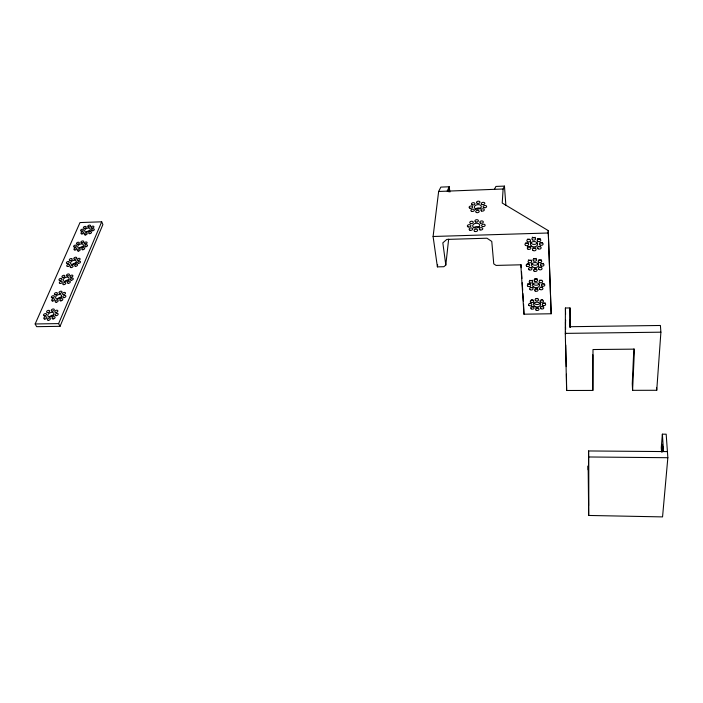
<?xml version="1.0" encoding="UTF-8"?>
<svg xmlns="http://www.w3.org/2000/svg" width="703" height="703" viewBox="0 0 703 703"><rect width="100%" height="100%" fill="white"/><g stroke="black" fill="none" stroke-linecap="round" stroke-linejoin="round"><path stroke-width="1.05" d="M565.546 322.431L565.484 321.992L565.511 324.689M632.586 390.332L634.475 349.136L592.998 349.532L592.84 390.429L566.636 390.49L565.282 333.38L565.423 308.011L570.001 307.932L569.966 326.71L660.407 325.48L660.899 332.185L656.743 390.279L632.586 390.332L632.269 383.733L633.842 348.987M566.636 390.49L566.433 374.216M570.08 327.299L570.186 322.642M570.098 324.478L570.195 323.354M570.195 323.978L570.168 323.749M592.849 354.769L592.84 390.429M662.727 451.546L662.78 450.553L662.894 451.572M570.177 322.036L570.124 322.528L570.168 321.666M449.876 192.068L449.235 186.77L440.851 187.103L438.646 191.471L433.092 236.489L437.398 266.868L443.865 266.709L445.807 265.075L442.837 242.843L446.818 239.407L486.968 238.22L491.766 241.419L493.761 263.88L496.098 265.418L520.818 264.803L523.963 314.197L551.17 313.766L548.226 230.566L502.223 203.035L503.12 188.993L504.455 186.102L495.923 186.427L494.437 189.327M551.17 313.766L548.226 230.566M523.963 314.197L523.586 304.267M570.089 324.681L570.195 326.965M565.564 331.746L565.564 333.855M588.147 469.832L588.147 465.834L588.683 515.457L662.551 516.898L667.85 457.715L666.18 434.19L662.367 434.173L661.277 447.679L661.567 452.003M445.807 265.075L448.637 239.205M448.663 191.77L449.235 186.77L447.161 191.146M437.398 266.868L437.653 264.715M60.045 326.324L102.893 224.565L101.689 221.814L80.001 222.57L35.15 323.969L36.635 326.675L60.045 326.324L58.613 323.6L101.689 221.814M438.646 191.471L503.12 188.993M433.092 236.489L548.173 233.001M35.15 323.969L58.613 323.6M565.282 333.38L660.899 332.185M588.613 505.659L588.587 450.957L667.419 451.598M588.587 450.957L588.657 456.976L667.85 457.715M570.071 321.921L570.071 323.696M504.455 186.102L505.87 205.329M662.367 434.173L663.553 451.572M656.558 387.441L656.743 390.279M521.055 264.521L521.266 267.746M521.538 272.043L521.942 278.485M522.215 282.782L522.698 290.304M522.9 293.52L523.375 301.042M662.191 452.029L662.314 447.811L662.613 451.326M565.748 344.971L566.258 366.632M565.423 308.011L565.572 314.452M570.001 307.932L570.335 326.201M565.537 322.22L565.537 319.847L565.564 321.183M565.502 322.369L565.52 329.689L565.493 328.714M570.089 322.905L570.098 321.192M565.564 329.153L565.493 326.93L565.484 327.993M570.124 321.122L570.098 319.777L570.098 323.96M588.657 456.976L588.683 515.457M475.254 209.195A3.515 2.276 -7.1 0 1 480.782 208.527M473.611 227.86A3.568 2.355 -7.1 0 1 479.235 227.192M49.351 317.387A3.234 2.03 -24.1 0 1 53.955 315.129M64.975 281.525A3.128 1.924 -22.7 0 1 69.087 279.935M72.286 264.653A3.076 1.872 -22.1 0 1 76.337 263.098M57.453 298.898A3.181 1.977 -23.4 0 1 61.636 297.272M86.284 232.324A2.979 1.775 -21 0 1 90.204 230.83M79.377 248.264A3.023 1.819 -21.5 0 1 83.367 246.735M537.189 278.66A1.758 1.248 0.3 0 1 534.711 278.722M530.51 246.56A1.801 1.318 0.2 0 1 527.663 246.366M528.19 242.878A1.81 1.327 0.2 0 1 525.633 242.948M537.303 243.01A3.629 2.663 -0.2 0 1 531.635 243.721L531.029 243.185A3.629 2.663 -0.2 0 1 530.475 241.867M531.231 260.031A1.784 1.292 0.4 0 1 528.419 259.838M545.238 302.835A1.714 1.186 0.3 0 1 543.173 303.063M538.612 263.238A3.559 2.566 0.1 0 1 535.273 265.216A3.559 2.566 0.1 0 1 531.749 263.405M540.387 238.748A1.819 1.344 -0.6 0 1 537.505 238.554M542.312 242.684A1.819 1.336 -0.7 0 1 540.106 242.535M529.737 239.275A1.819 1.336 0.1 0 1 527.54 239.125M539.236 283.933A3.489 2.469 0.4 0 1 535.827 285.216A3.489 2.469 0.4 0 1 532.821 283.476M536.196 258.388A1.784 1.292 0 0 1 533.674 258.458M543.032 306.411A1.714 1.186 0.5 0 1 540.959 306.262M528.999 263.924A1.775 1.283 0.5 0 1 527.224 263.968M541.864 280.216A1.758 1.239 0.1 0 1 539.737 280.066M541.319 259.776A1.784 1.292 -0.2 0 1 538.788 259.838M544.06 283.669A1.749 1.239 0 0 1 542.321 283.704M543.56 263.353A1.784 1.283 -0.3 0 1 541.046 263.414M530.466 283.766A1.74 1.23 0.8 0 1 527.716 283.564M540.159 303.274A3.427 2.381 0.7 0 1 536.802 304.496A3.427 2.381 0.7 0 1 533.858 302.817M538.27 307.879A1.705 1.178 0.7 0 1 535.923 307.483M533.384 306.578A1.705 1.178 1 0 1 531.679 306.613M537.672 288.52A1.74 1.221 0.5 0 1 535.22 288.564M537.804 298.388A1.722 1.204 0.6 0 1 536.081 298.415M531.266 267.474A1.766 1.274 0.5 0 1 529.5 267.509M532.32 280.225A1.749 1.239 0.6 0 1 529.851 280.277M535.159 237.324A1.819 1.344 -0.3 0 1 532.285 237.131M542.171 287.184A1.74 1.23 0.2 0 1 540.431 287.219M540.352 246.498A1.81 1.327 -0.5 0 1 538.164 246.349M532.689 287.184A1.74 1.221 0.7 0 1 530.238 287.237M541.635 267.017A1.775 1.274 -0.1 0 1 538.832 266.824M536.345 268.836A1.766 1.265 0.2 0 1 534.579 268.88M535.958 247.684A1.801 1.318 -0.1 0 1 532.839 247.764M533.023 299.873A1.714 1.195 0.9 0 1 531.31 299.909M530.791 303.397A1.714 1.186 1 0 1 529.491 303.309M542.321 299.821A1.722 1.195 0.4 0 1 541.433 299.838M570.221 326.649L570.221 327.159L570.221 326.649M661.883 449.604C661.936 453.716 662.173 447.618 661.883 449.604M661.989 445.807C662.05 449.92 662.279 443.804 661.989 445.807M662.279 444.691C662.34 448.822 662.577 442.67 662.279 444.691M662.586 446.941C662.648 451.08 662.885 444.885 662.586 446.941M474.85 231.454A1.801 1.186 -7.1 0 0 477.618 230.329A1.801 1.186 -7.1 0 0 475.026 229.38A1.801 1.186 -7.1 0 0 474.85 231.454M475.931 208.958A3.524 2.276 -7.1 0 0 481.353 206.77A3.524 2.276 -7.1 0 0 476.265 204.968A3.524 2.276 -7.1 0 0 475.931 208.958M475.676 221.92A1.784 1.169 -7.1 0 0 478.418 220.812A1.784 1.169 -7.1 0 0 475.843 219.881A1.784 1.169 -7.1 0 0 475.676 221.92M477.284 203.334A1.758 1.134 -7.1 0 0 479.991 202.253A1.758 1.134 -7.1 0 0 477.451 201.357A1.758 1.134 -7.1 0 0 477.284 203.334M470.535 223.466A1.784 1.169 -7.3 0 0 473.286 222.359A1.784 1.169 -7.3 0 0 470.72 221.427A1.784 1.169 -7.3 0 0 470.535 223.466M480.58 223.141A1.793 1.178 -6.9 0 0 483.33 222.034A1.793 1.178 -6.9 0 0 480.747 221.094A1.793 1.178 -6.9 0 0 480.58 223.141M480.026 229.89A1.801 1.186 -6.9 0 0 482.794 228.765A1.801 1.186 -6.9 0 0 480.193 227.816A1.801 1.186 -6.9 0 0 480.026 229.89M474.288 227.728A3.585 2.355 -7.1 0 0 479.806 225.496A3.585 2.355 -7.1 0 0 474.63 223.616A3.585 2.355 -7.1 0 0 474.288 227.728M469.92 230.206A1.793 1.186 -7.3 0 0 472.688 229.081A1.793 1.186 -7.3 0 0 470.105 228.132A1.793 1.186 -7.3 0 0 469.92 230.206M482.399 226.445A1.793 1.178 -6.8 0 0 485.158 225.32A1.793 1.178 -6.8 0 0 482.557 224.38A1.793 1.178 -6.8 0 0 482.399 226.445M468.145 226.893A1.784 1.178 -7.4 0 0 470.905 225.777A1.784 1.178 -7.4 0 0 468.33 224.837A1.784 1.178 -7.4 0 0 468.145 226.893M483.91 207.675A1.766 1.142 -6.8 0 0 486.617 206.585A1.766 1.142 -6.8 0 0 484.059 205.68A1.766 1.142 -6.8 0 0 483.91 207.675M471.643 211.357A1.766 1.142 -7.3 0 0 474.358 210.267A1.766 1.142 -7.3 0 0 471.818 209.362A1.766 1.142 -7.3 0 0 471.643 211.357M476.485 212.552A1.766 1.151 -7.1 0 0 479.209 211.454A1.766 1.151 -7.1 0 0 476.66 210.54A1.766 1.151 -7.1 0 0 476.485 212.552M482.117 204.494A1.758 1.134 -6.9 0 0 484.824 203.413A1.758 1.134 -6.9 0 0 482.276 202.517A1.758 1.134 -6.9 0 0 482.117 204.494M469.885 208.167A1.758 1.134 -7.4 0 0 472.601 207.077A1.758 1.134 -7.4 0 0 470.07 206.181A1.758 1.134 -7.4 0 0 469.885 208.167M481.581 211.014A1.766 1.151 -6.9 0 0 484.297 209.925A1.766 1.151 -6.9 0 0 481.74 209.011A1.766 1.151 -6.9 0 0 481.581 211.014M472.231 204.845A1.758 1.134 -7.3 0 0 474.938 203.765A1.758 1.134 -7.3 0 0 472.407 202.868A1.758 1.134 -7.3 0 0 472.231 204.845M44.807 319.057A1.626 1.019 -24.3 0 0 46.811 317.317A1.626 1.019 -24.3 0 0 44.289 317.361A1.626 1.019 -24.3 0 0 44.807 319.057M67.506 276.077A1.564 0.958 -22.5 0 0 69.421 274.451A1.564 0.958 -22.5 0 0 66.97 274.513A1.564 0.958 -22.5 0 0 67.506 276.077M79.667 247.992A3.032 1.819 -21.5 0 0 83.367 244.881A3.032 1.819 -21.5 0 0 78.578 245.031A3.032 1.819 -21.5 0 0 79.667 247.992M56.17 315.656A1.626 1.019 -23.9 0 0 58.164 313.925A1.626 1.019 -23.9 0 0 55.634 313.969A1.626 1.019 -23.9 0 0 56.17 315.656M74.58 247.14A1.511 0.905 -21.6 0 0 76.434 245.593A1.511 0.905 -21.6 0 0 74.043 245.663A1.511 0.905 -21.6 0 0 74.58 247.14M81.566 231.173A1.494 0.888 -21.1 0 0 83.385 229.661A1.494 0.888 -21.1 0 0 81.03 229.74A1.494 0.888 -21.1 0 0 81.566 231.173M63.868 297.668A1.591 0.993 -23.2 0 0 65.827 295.989A1.591 0.993 -23.2 0 0 63.332 296.042A1.591 0.993 -23.2 0 0 63.868 297.668M85.248 243.994A1.511 0.905 -21.3 0 0 87.084 242.447A1.511 0.905 -21.3 0 0 84.694 242.526A1.511 0.905 -21.3 0 0 85.248 243.994M81.943 233.906A1.494 0.888 -21.1 0 0 83.771 232.385A1.494 0.888 -21.1 0 0 81.407 232.465A1.494 0.888 -21.1 0 0 81.943 233.906M55.405 294.759A1.591 0.975 -23.3 0 0 57.356 293.081A1.591 0.975 -23.3 0 0 54.878 293.133A1.591 0.975 -23.3 0 0 55.405 294.759M82.778 249.732A1.52 0.914 -21.5 0 0 84.632 248.168A1.52 0.914 -21.5 0 0 82.233 248.247A1.52 0.914 -21.5 0 0 82.778 249.732M48.349 320.331A1.626 1.019 -24.3 0 0 50.361 318.591A1.626 1.019 -24.3 0 0 47.83 318.635A1.626 1.019 -24.3 0 0 48.349 320.331M71.337 280.216A1.564 0.967 -22.6 0 0 73.253 278.581A1.564 0.967 -22.6 0 0 70.792 278.643A1.564 0.967 -22.6 0 0 71.337 280.216M70.309 260.593A1.538 0.931 -22.1 0 0 72.189 259.003A1.538 0.931 -22.1 0 0 69.773 259.073A1.538 0.931 -22.1 0 0 70.309 260.593M85.634 246.806A1.52 0.914 -21.3 0 0 87.488 245.25A1.52 0.914 -21.3 0 0 85.089 245.329A1.52 0.914 -21.3 0 0 85.634 246.806M75.678 266.279A1.547 0.94 -22.1 0 0 77.567 264.671A1.547 0.94 -22.1 0 0 75.133 264.741A1.547 0.94 -22.1 0 0 75.678 266.279M65.194 281.428A3.137 1.916 -22.7 0 0 69.035 278.151A3.137 1.916 -22.7 0 0 64.122 278.274A3.137 1.916 -22.7 0 0 65.194 281.428M86.601 231.972A2.988 1.775 -20.9 0 0 90.23 228.941A2.988 1.775 -20.9 0 0 85.502 229.108A2.988 1.775 -20.9 0 0 86.601 231.972M63.788 284.662A1.573 0.967 -22.9 0 0 65.722 283.019A1.573 0.967 -22.9 0 0 63.252 283.072A1.573 0.967 -22.9 0 0 63.788 284.662M78.341 251.041A1.52 0.914 -21.6 0 0 80.204 249.477A1.52 0.914 -21.6 0 0 77.796 249.547A1.52 0.914 -21.6 0 0 78.341 251.041M67.383 263.572A1.538 0.931 -22.2 0 0 69.272 261.982A1.538 0.931 -22.2 0 0 66.855 262.052A1.538 0.931 -22.2 0 0 67.383 263.572M52.303 311.209A1.617 1.011 -23.9 0 0 54.289 309.496A1.617 1.011 -23.9 0 0 51.776 309.54A1.617 1.011 -23.9 0 0 52.303 311.209M72.532 264.469A3.084 1.872 -22.1 0 0 76.302 261.279A3.084 1.872 -22.1 0 0 71.451 261.411A3.084 1.872 -22.1 0 0 72.532 264.469M77.435 244.24A1.511 0.905 -21.5 0 0 79.29 242.693A1.511 0.905 -21.5 0 0 76.899 242.763A1.511 0.905 -21.5 0 0 77.435 244.24M44.509 315.849A1.626 1.011 -24.2 0 0 46.512 314.127A1.626 1.011 -24.2 0 0 43.99 314.171A1.626 1.011 -24.2 0 0 44.509 315.849M52.672 301.007A1.599 0.993 -23.6 0 0 54.649 299.32A1.599 0.993 -23.6 0 0 52.154 299.373A1.599 0.993 -23.6 0 0 52.672 301.007M52.365 297.905A1.591 0.984 -23.5 0 0 54.324 296.227A1.591 0.984 -23.5 0 0 51.837 296.279A1.591 0.984 -23.5 0 0 52.365 297.905M60.317 283.494A1.573 0.967 -22.9 0 0 62.251 281.85A1.573 0.967 -22.9 0 0 59.79 281.912A1.573 0.967 -22.9 0 0 60.317 283.494M91.742 228.062A1.485 0.888 -20.8 0 0 93.921 226.805A1.485 0.888 -20.8 0 0 91.829 226.445A1.485 0.888 -20.8 0 0 91.742 228.062M49.843 316.895A3.243 2.03 -24.1 0 0 53.841 313.433A3.243 2.03 -24.1 0 0 48.788 313.529A3.243 2.03 -24.1 0 0 49.843 316.895M60.019 293.379A1.591 0.975 -23.2 0 0 61.969 291.71A1.591 0.975 -23.2 0 0 59.483 291.763A1.591 0.975 -23.2 0 0 60.019 293.379M78.595 263.274A1.538 0.94 -21.9 0 0 80.476 261.674A1.538 0.94 -21.9 0 0 78.042 261.744A1.538 0.94 -21.9 0 0 78.595 263.274M78.209 260.374A1.538 0.931 -21.9 0 0 80.089 258.783A1.538 0.931 -21.9 0 0 77.664 258.853A1.538 0.931 -21.9 0 0 78.209 260.374M89.685 233.66A1.494 0.888 -20.9 0 0 91.504 232.131A1.494 0.888 -20.9 0 0 89.132 232.21A1.494 0.888 -20.9 0 0 89.685 233.66M55.845 312.466A1.617 1.011 -23.8 0 0 57.831 310.744A1.617 1.011 -23.8 0 0 55.309 310.788A1.617 1.011 -23.8 0 0 55.845 312.466M71.17 267.606A1.547 0.94 -22.2 0 0 73.068 266.006A1.547 0.94 -22.2 0 0 70.634 266.068A1.547 0.94 -22.2 0 0 71.17 267.606M92.146 230.786A1.494 0.888 -20.8 0 0 94.334 229.521A1.494 0.888 -20.8 0 0 92.234 229.16A1.494 0.888 -20.8 0 0 92.146 230.786M63.516 294.583A1.591 0.984 -23.1 0 0 65.467 292.905A1.591 0.984 -23.1 0 0 62.98 292.966A1.591 0.984 -23.1 0 0 63.516 294.583M56.187 302.228A1.599 0.993 -23.5 0 0 58.156 300.533A1.599 0.993 -23.5 0 0 55.66 300.585A1.599 0.993 -23.5 0 0 56.187 302.228M85.309 234.943A1.494 0.888 -21.1 0 0 87.137 233.422A1.494 0.888 -21.1 0 0 84.764 233.501A1.494 0.888 -21.1 0 0 85.309 234.943M70.977 277.228A1.564 0.958 -22.5 0 0 72.884 275.594A1.564 0.958 -22.5 0 0 70.432 275.655A1.564 0.958 -22.5 0 0 70.977 277.228M68.367 283.309A1.573 0.967 -22.7 0 0 70.291 281.657A1.573 0.967 -22.7 0 0 67.822 281.718A1.573 0.967 -22.7 0 0 68.367 283.309M67.734 266.49A1.547 0.94 -22.3 0 0 69.632 264.882A1.547 0.94 -22.3 0 0 67.207 264.952A1.547 0.94 -22.3 0 0 67.734 266.49M53.068 318.916A1.626 1.019 -24.1 0 0 55.071 317.176A1.626 1.019 -24.1 0 0 52.54 317.22A1.626 1.019 -24.1 0 0 53.068 318.916M74.782 259.266A1.538 0.931 -21.9 0 0 76.662 257.685A1.538 0.931 -21.9 0 0 74.246 257.755A1.538 0.931 -21.9 0 0 74.782 259.266M81.847 242.939A1.511 0.905 -21.4 0 0 83.692 241.393A1.511 0.905 -21.4 0 0 81.311 241.472A1.511 0.905 -21.4 0 0 81.847 242.939M60.836 300.84A1.599 0.993 -23.4 0 0 62.795 299.153A1.599 0.993 -23.4 0 0 60.291 299.206A1.599 0.993 -23.4 0 0 60.836 300.84M74.94 249.969A1.52 0.914 -21.7 0 0 76.803 248.405A1.52 0.914 -21.7 0 0 74.404 248.475A1.52 0.914 -21.7 0 0 74.94 249.969M59.983 280.488A1.564 0.958 -22.8 0 0 61.908 278.854A1.564 0.958 -22.8 0 0 59.456 278.915A1.564 0.958 -22.8 0 0 59.983 280.488M47.611 312.607A1.617 1.011 -24 0 0 49.605 310.893A1.617 1.011 -24 0 0 47.092 310.937A1.617 1.011 -24 0 0 47.611 312.607M57.637 298.898A3.19 1.977 -23.4 0 0 61.548 295.532A3.19 1.977 -23.4 0 0 56.565 295.638A3.19 1.977 -23.4 0 0 57.637 298.898M84.378 228.343A1.485 0.879 -20.9 0 0 86.188 226.832A1.485 0.879 -20.9 0 0 83.833 226.911A1.485 0.879 -20.9 0 0 84.378 228.343M62.962 277.421A1.564 0.949 -22.7 0 0 64.878 275.796A1.564 0.949 -22.7 0 0 62.435 275.857A1.564 0.949 -22.7 0 0 62.962 277.421M88.385 227.043A1.485 0.879 -20.8 0 0 90.564 225.786A1.485 0.879 -20.8 0 0 88.473 225.426A1.485 0.879 -20.8 0 0 88.385 227.043M539.667 282.492A1.758 1.239 0.1 0 0 542.584 281.877A1.758 1.239 0.1 0 0 540.361 280.4A1.758 1.239 0.1 0 0 539.667 282.492M539.992 289.46A1.749 1.23 0.2 0 0 542.892 288.854A1.749 1.23 0.2 0 0 540.686 287.395A1.749 1.23 0.2 0 0 539.992 289.46M534.631 281.147A1.758 1.248 0.4 0 0 537.549 280.523A1.758 1.248 0.4 0 0 535.317 279.047A1.758 1.248 0.4 0 0 534.631 281.147M525.536 245.382A1.81 1.327 0.3 0 0 528.533 244.706A1.81 1.327 0.3 0 0 526.222 243.133A1.81 1.327 0.3 0 0 525.536 245.382M527.865 249.064A1.81 1.318 0.2 0 0 530.853 248.387A1.81 1.318 0.2 0 0 528.559 246.832A1.81 1.318 0.2 0 0 527.865 249.064M528.621 262.527A1.784 1.292 0.4 0 0 531.573 261.876A1.784 1.292 0.4 0 0 529.306 260.347A1.784 1.292 0.4 0 0 528.621 262.527M538.085 248.783A1.81 1.327 -0.4 0 0 541.09 248.106A1.81 1.327 -0.4 0 0 538.797 246.542A1.81 1.327 -0.4 0 0 538.085 248.783M540.581 301.974A1.722 1.195 0.4 0 0 543.445 301.385A1.722 1.195 0.4 0 0 541.266 299.953A1.722 1.195 0.4 0 0 540.581 301.974M540.976 265.848A1.784 1.283 -0.2 0 0 543.937 265.207A1.784 1.283 -0.2 0 0 541.688 263.687A1.784 1.283 -0.2 0 0 540.976 265.848M536.134 310.146A1.714 1.178 0.8 0 0 538.964 309.575A1.714 1.178 0.8 0 0 536.802 308.16A1.714 1.178 0.8 0 0 536.134 310.146M527.918 286.235A1.749 1.23 0.8 0 0 530.8 285.629A1.749 1.23 0.8 0 0 528.586 284.161A1.749 1.23 0.8 0 0 527.918 286.235M533.691 286.982A3.497 2.469 0.5 0 0 539.491 285.761A3.497 2.469 0.5 0 0 535.071 282.826A3.497 2.469 0.5 0 0 533.691 286.982M531.538 246.147A3.629 2.663 -0.2 0 0 537.558 244.793A3.629 2.663 -0.2 0 0 532.953 241.647A3.629 2.663 -0.2 0 0 531.538 246.147M537.733 241.261A1.828 1.344 -0.5 0 0 540.756 240.575A1.828 1.344 -0.5 0 0 538.454 238.994A1.828 1.344 -0.5 0 0 537.733 241.261M542.751 305.304A1.722 1.186 0.4 0 0 545.607 304.724A1.722 1.186 0.4 0 0 543.437 303.301A1.722 1.186 0.4 0 0 542.751 305.304M532.637 266.955A3.568 2.566 0.2 0 0 538.542 265.672A3.568 2.566 0.2 0 0 534.034 262.632A3.568 2.566 0.2 0 0 532.637 266.955M540.036 244.969A1.819 1.336 -0.6 0 0 543.059 244.293A1.819 1.336 -0.6 0 0 540.765 242.72A1.819 1.336 -0.6 0 0 540.036 244.969M533.586 260.892A1.793 1.292 0.1 0 0 536.556 260.233A1.793 1.292 0.1 0 0 534.289 258.704A1.793 1.292 0.1 0 0 533.586 260.892M527.443 241.56A1.819 1.336 0.1 0 0 530.449 240.865A1.819 1.336 0.1 0 0 528.138 239.292A1.819 1.336 0.1 0 0 527.443 241.56M535.141 290.989A1.74 1.221 0.5 0 0 538.023 290.392A1.74 1.221 0.5 0 0 535.827 288.933A1.74 1.221 0.5 0 0 535.141 290.989M529.025 269.75A1.775 1.274 0.5 0 0 531.96 269.108A1.775 1.274 0.5 0 0 529.711 267.606A1.775 1.274 0.5 0 0 529.025 269.75M533.05 250.461A1.81 1.318 -0.1 0 0 536.046 249.793A1.81 1.318 -0.1 0 0 533.753 248.238A1.81 1.318 -0.1 0 0 533.05 250.461M541.881 285.945A1.758 1.239 0.1 0 0 544.79 285.33A1.758 1.239 0.1 0 0 542.584 283.863A1.758 1.239 0.1 0 0 541.881 285.945M535.642 300.656A1.722 1.195 0.7 0 0 538.498 300.067A1.722 1.195 0.7 0 0 536.319 298.634A1.722 1.195 0.7 0 0 535.642 300.656M534.711 306.28A3.436 2.373 0.7 0 0 540.405 305.12A3.436 2.373 0.7 0 0 536.064 302.272A3.436 2.373 0.7 0 0 534.711 306.28M529.763 282.711A1.749 1.239 0.7 0 0 532.654 282.088A1.749 1.239 0.7 0 0 530.431 280.62A1.749 1.239 0.7 0 0 529.763 282.711M540.897 308.687A1.714 1.178 0.5 0 0 543.744 308.107A1.714 1.178 0.5 0 0 541.574 306.693A1.714 1.178 0.5 0 0 540.897 308.687M526.749 266.2A1.775 1.283 0.6 0 0 529.684 265.558A1.775 1.283 0.6 0 0 527.426 264.038A1.775 1.283 0.6 0 0 526.749 266.2M530.15 289.662A1.74 1.221 0.8 0 0 533.032 289.056A1.74 1.221 0.8 0 0 530.818 287.597A1.74 1.221 0.8 0 0 530.15 289.662M538.718 262.272A1.793 1.292 -0.2 0 0 541.688 261.621A1.793 1.292 -0.2 0 0 539.429 260.092A1.793 1.292 -0.2 0 0 538.718 262.272M534.113 271.112A1.775 1.265 0.2 0 0 537.057 270.479A1.775 1.265 0.2 0 0 534.807 268.977A1.775 1.265 0.2 0 0 534.113 271.112M531.231 308.845A1.705 1.178 1 0 0 534.06 308.274A1.705 1.178 1 0 0 531.89 306.86A1.705 1.178 1 0 0 531.231 308.845M529.043 305.541A1.714 1.186 1.1 0 0 531.872 304.961A1.714 1.186 1.1 0 0 529.693 303.547A1.714 1.186 1.1 0 0 529.043 305.541M530.853 302.149A1.722 1.195 0.9 0 0 533.7 301.561A1.722 1.195 0.9 0 0 531.521 300.137A1.722 1.195 0.9 0 0 530.853 302.149M532.505 239.837A1.828 1.344 -0.2 0 0 535.528 239.152A1.828 1.344 -0.2 0 0 533.208 237.561A1.828 1.344 -0.2 0 0 532.505 239.837M539.06 269.513A1.775 1.274 -0.1 0 0 542.004 268.871A1.775 1.274 -0.1 0 0 539.763 267.36A1.775 1.274 -0.1 0 0 539.06 269.513"/></g></svg>
